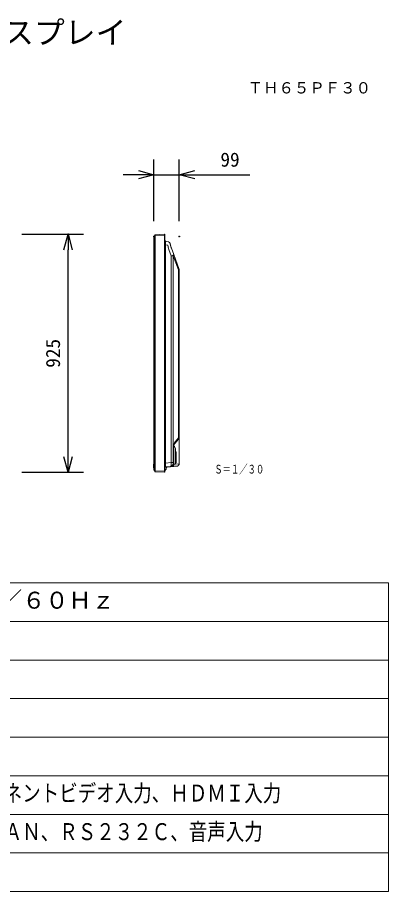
# Model space of a CAD drawing. Units: millimetres, scale not verified. Extents: x -62 to 63, y -56 to 57.
# Drawn here: x 14.4 to 62.5, y -56.5 to 56.8 of the extents above; entities that cross this region are included whole.
import ezdxf
from ezdxf.enums import TextEntityAlignment as Align

# ---------------------------------------------------------------- set-up
doc = ezdxf.new("R2010")
doc.units = ezdxf.units.MM
doc.header["$LTSCALE"] = 0.125
doc.header["$PDMODE"] = 32
doc.header["$PDSIZE"] = 0.0625
for name, color, linetype in [('0-0_0', 7, 'Continuous'), ('0-2_MOJI1', 7, 'Continuous'), ('0-3_TOUROKU', 7, 'Continuous'), ('0-4_Defpoints', 7, 'Continuous'), ('0-6_SUNPO', 7, 'Continuous')]:
    doc.layers.add(name, color=color, linetype=linetype)
doc.layers.add('0-1_WAKU', color=1, linetype='Continuous', lineweight=18)
doc.layers.add('0-5_GAIKEI', color=1, linetype='Continuous', lineweight=18)
doc.styles.add('ＭＳ ゴシック', font='')
doc.styles.get('ＭＳ ゴシック').set_extended_font_data('MS Gothic')

# ---------------------------------------------------------------- blocks, each defined once
blk = doc.blocks.new('_OPEN30')
at = {"layer": '0-0_0'}
blk.add_line((0, 0), (-1, 0), dxfattribs=at)
blk.add_lwpolyline([(-1, 0.26795), (0, 0), (-1, -0.26795)], dxfattribs=at)
blk = doc.blocks.new('D6')
at = {"layer": '0-4_Defpoints'}
for p in [(15.6689, 27.7484), (23.6689, 27.7484), (15.6689, -3.0916)]:
    blk.add_point(p, dxfattribs=at)
at = {"layer": '0-6_SUNPO'}
for p, q in [((17.6689, 27.7484), (25.6689, 27.7484)), ((23.6689, -1.0916), (23.6689, 25.7484)), ((17.6689, -3.0916), (25.6689, -3.0916))]:
    blk.add_line(p, q, dxfattribs=at)
at = {"layer": '0-6_SUNPO', "xscale": 2, "yscale": 2}
for p, rotation in [((23.6689, 27.7484), 90), ((23.6689, -3.0916), 270)]:
    blk.add_blockref('_OPEN30', p, dxfattribs=dict(at, rotation=rotation))
at = {"layer": '0-6_SUNPO', "style": 'ＭＳ ゴシック'}
blk.add_text('925', height=1.833, rotation=90, dxfattribs=at).set_placement((23.1689, 10.4534), align=Align.BOTTOM_LEFT)
blk = doc.blocks.new('D5')
at = {"layer": '0-4_Defpoints'}
for p in [(38.0892, 35.4654), (34.8059, 27.4654), (38.0892, 27.4654)]:
    blk.add_point(p, dxfattribs=at)
at = {"layer": '0-6_SUNPO'}
for p, q in [((34.8059, 29.4654), (34.8059, 37.4654)), ((38.0892, 29.4654), (38.0892, 37.4654)), ((32.8059, 35.4654), (30.8059, 35.4654)), ((34.8059, 35.4654), (38.0892, 35.4654)), ((40.0892, 35.4654), (47.2559, 35.4654))]:
    blk.add_line(p, q, dxfattribs=at)
at = {"layer": '0-6_SUNPO', "xscale": 2, "yscale": 2}
blk.add_blockref('_OPEN30', (34.8059, 35.4654), dxfattribs=at)
at = {"layer": '0-6_SUNPO', "xscale": 2, "yscale": 2, "rotation": 180}
blk.add_blockref('_OPEN30', (38.0892, 35.4654), dxfattribs=at)
at = {"layer": '0-6_SUNPO', "style": 'ＭＳ ゴシック'}
blk.add_text('99', height=1.833, dxfattribs=at).set_placement((43.4226, 35.9654), align=Align.BOTTOM_LEFT)

msp = doc.modelspace()

# ---------------------------------------------------------------- linework, layer by layer
at = {"layer": '0-1_WAKU', "color": 4}
for p, q in [((-62.4873, -16.4969), (62.5127, -16.4969)), ((62.5127, -16.4969), (62.5127, -56.4969)), ((62.5127, -56.4969), (-62.4873, -56.4969))]:
    msp.add_line(p, q, dxfattribs=at)
at = {"layer": '0-1_WAKU'}
for p, q in [((-62.4873, -21.4969), (62.5127, -21.4969)), ((-62.4873, -26.4969), (62.5127, -26.4969)), ((-62.4873, -31.4969), (62.5127, -31.4969)), ((-62.4873, -36.4969), (62.5127, -36.4969)), ((-62.4873, -41.4969), (62.5127, -41.4969)), ((-62.4873, -46.4969), (62.5127, -46.4969)), ((-62.4873, -51.4969), (62.5127, -51.4969))]:
    msp.add_line(p, q, dxfattribs=at)
at = {"layer": '0-5_GAIKEI', "color": 7}
for p, q in [((32.095, 28.2888), (32.095, 28.394)), ((32.1, 28.4115), (32.2146, 28.5986)), ((32.2551, 28.6224), (33.4784, 28.6865)), ((33.5117, 28.6532), (33.5117, 28.5532)), ((33.5117, 28.5532), (33.5117, -2.0201)), ((32.095, -1.7558), (32.095, 28.2888)), ((33.9456, 27.7263), (33.5975, 27.8067)), ((34.3352, 26.9558), (34.1938, 27.4834)), ((34.6631, 26.0661), (34.3494, 26.9112)), ((35.3371, 24.2507), (34.6631, 26.0661)), ((35.3684, 2.3515), (35.3684, 24.0767)), ((35.3684, -1.0479), (35.3684, 2.3515)), ((35.3684, -1.0479), (35.3684, 2.3515)), ((32.095, -1.861), (32.095, -1.7558)), ((32.2146, -2.0655), (32.1, -1.8784)), ((33.4784, -2.1535), (32.2551, -2.0894)), ((33.5117, -2.0201), (33.5117, -2.1201)), ((33.6205, -1.4602), (34.238, -1.4061)), ((34.238, -1.4061), (34.4554, -1.3871)), ((34.4676, -1.3861), (34.6554, -1.3696)), ((34.6554, -1.3696), (35.1249, -1.3285))]:
    msp.add_line(p, q, dxfattribs=at)
at = {"layer": '0-5_GAIKEI'}
for p, q in [((32.2546, 28.4759), (32.2146, 28.4759)), ((32.2546, 28.6224), (32.2551, 28.6224)), ((32.2546, 28.4759), (32.2546, -1.9429)), ((33.4784, 28.5532), (33.4784, -2.0201)), ((33.5117, 28.5532), (33.4784, 28.5532)), ((32.1, 28.2888), (32.095, 28.2888)), ((33.5117, 27.3299), (33.5863, 27.3299)), ((33.5863, -0.974), (33.5863, 27.3299)), ((33.5863, 27.3299), (33.8818, 27.2617)), ((33.8818, 27.2617), (33.9984, 26.8264)), ((34.3352, 26.9558), (34.2127, 27.4129)), ((34.3406, 25.8921), (34.5989, 25.8921)), ((34.5989, -0.908), (34.5989, 25.8921)), ((35.3684, 23.7474), (35.3684, 23.034)), ((35.3684, 23.027), (35.3684, 23.034)), ((35.3684, 19.4344), (35.3684, 23.027)), ((35.3684, 19.4344), (35.3684, 22.7856)), ((35.3684, 19.4344), (35.3684, 22.432)), ((35.3684, 19.4344), (35.3684, 22.432)), ((35.3684, 19.4344), (35.3684, 22.432)), ((35.3684, 19.4344), (35.3684, 19.0808)), ((35.3684, 6.4844), (35.3684, 6.0344)), ((35.3684, 3.4142), (35.3684, 6.2981)), ((35.3684, 2.3515), (35.3684, 6.0344)), ((35.3684, 4.1434), (35.3684, 4.6101)), ((35.3684, 2.3515), (35.3684, 4.1434)), ((35.3684, 3.1624), (35.3684, 3.4142)), ((35.2729, 2.2908), (34.8344, 1.7682)), ((35.3684, 2.3515), (35.2729, 2.2908)), ((34.6238, 1.1897), (34.6684, 1.1897)), ((34.8, 1.1015), (34.7367, 1.1649)), ((34.8243, 1.6182), (35.2629, 2.1408)), ((35.3138, 2.2015), (35.2629, 2.1408)), ((34.8684, 0.9365), (34.8684, 0.6557)), ((34.8684, -1.0916), (34.8684, 0.6557)), ((34.8684, 0.5499), (34.8711, 0.5498)), ((34.937, 0.5054), (34.8711, 0.5498)), ((34.9517, 0.4777), (34.9517, -0.9159)), ((32.0284, -1.1217), (32.095, -1.1217)), ((32.0284, -1.1217), (32.0284, -1.2266)), ((33.5863, -0.974), (33.5117, -0.974)), ((34.3406, -0.908), (33.5863, -0.974)), ((34.3406, -0.908), (34.5989, -0.908)), ((34.6684, -0.9059), (34.6684, -1.1547)), ((34.8138, -1.093), (34.7979, -1.0944)), ((34.8684, -1.0916), (34.8138, -1.093)), ((34.919, -0.9493), (34.8684, -0.9501)), ((35.3371, -1.0486), (34.8684, -1.0896)), ((35.3684, -1.0479), (35.3371, -1.0486)), ((35.3684, -1.0629), (35.3684, -1.0479)), ((32.0284, -1.3478), (32.0284, -1.2266)), ((32.095, -1.2266), (32.0284, -1.2266)), ((32.0284, -1.3478), (32.095, -1.3478)), ((32.0284, -1.3478), (32.0284, -1.4189)), ((32.0284, -1.5135), (32.095, -1.5135)), ((32.0284, -1.5135), (32.095, -1.5135)), ((32.0284, -1.5135), (32.0284, -1.5135)), ((32.0284, -1.5655), (32.0284, -1.5656)), ((32.0284, -1.5658), (32.0284, -1.5656)), ((32.095, -1.5658), (32.0284, -1.5658)), ((32.095, -1.7558), (32.1, -1.7558)), ((32.1, -1.7558), (32.2146, -1.9429)), ((32.2146, -1.9429), (32.2546, -1.9429)), ((32.2551, -2.0894), (32.2546, -2.0893)), ((32.2551, -1.956), (33.4784, -2.0201)), ((33.4784, -2.0201), (33.4784, -2.1535)), ((33.4784, -2.0201), (33.5117, -2.0201)), ((33.5334, -1.9686), (33.5355, -1.9282)), ((33.655, -1.7759), (33.6599, -1.6368)), ((33.8119, -1.4766), (35.1137, -1.3627)), ((35.0731, -1.3662), (33.8119, -1.4766)), ((34.4646, -1.3863), (34.4554, -1.3871)), ((34.4646, -1.3863), (34.4676, -1.3861)), ((34.4999, -1.3832), (34.4995, -1.3833)), ((34.6905, -1.1508), (34.6684, -1.1547)), ((35.1133, -1.3296), (35.1124, -1.347)), ((35.1789, -1.3426), (35.1802, -1.3177))]:
    msp.add_line(p, q, dxfattribs=at)
for points in [[(32.2146, -1.9429), (32.2146, 28.4759), (32.1, 28.2888)], [(33.4784, 28.6865), (33.4784, 28.5532), (32.2551, 28.4891)], [(34.0268, 26.7372), (34.3406, 25.8921), (34.3406, -0.908)], [(34.5989, 25.8921), (35.2729, 24.0767), (35.2729, 2.2908)], [(34.6238, 1.1897), (34.6238, -0.9059), (34.5989, -0.908)], [(34.6238, -0.9059), (34.6684, -0.9059), (34.6684, 1.1897)], [(32.0284, -1.5135), (32.0284, -1.4189), (32.095, -1.4189)], [(32.095, -1.5655), (32.0284, -1.5655), (32.0284, -1.5135)], [(34.4646, -1.3863), (34.4654, -1.3862), (34.4995, -1.3833)], [(35.1124, -1.347), (35.1137, -1.3627), (35.1637, -1.3583)]]:
    msp.add_lwpolyline(points, dxfattribs=at)
at = {"layer": '0-5_GAIKEI', "color": 7}
for centre, radius, start, end in [((32.1284, 28.394), 0.0333, 148.5, 180), ((33.4784, 28.6532), 0.0333, 0, 90), ((33.635, 27.9691), 0.1667, 222.26858, 257), ((34.8181, 27.0852), 0.5, 195, 200.36769), ((34.8684, 24.0767), 0.5, 0, 20.36769), ((35.1017, -1.0629), 0.2667, 275, 358.51405), ((35.1017, -1.0629), 0.2667, 355.28602, 0), ((32.1284, -1.861), 0.0333, 180, 211.5), ((33.4784, -2.1201), 0.0333, 270, 0), ((33.635, -1.6262), 0.1667, 95, 137.73142)]:
    msp.add_arc(centre, radius, start, end, dxfattribs=at)
at = {"layer": '0-5_GAIKEI'}
for centre, radius, start, end in [((32.4408, 28.4755), 0.1862, 175.81391, 179.86216), ((34.9643, 27.0852), 1, 195, 200.36769), ((35.135, 2.3515), 0.2333, 320, 0), ((35.5238, 1.1897), 0.9, 140, 180), ((35.335, 1.1897), 0.6667, 140, 180), ((34.9017, 1.3298), 0.2333, 192.87056, 225), ((34.635, 0.9365), 0.2333, 0, 45), ((34.9184, 0.4777), 0.0333, 0, 56), ((34.9184, -0.9159), 0.0333, 271, 0), ((32.4408, -1.9424), 0.1862, 180.13777, 184.18616), ((33.5001, -1.9668), 0.0333, 290.8011, 316.55509), ((33.5001, -1.9668), 0.0333, 316.55509, 357), ((33.6353, -1.9335), 0.1, 106.35327, 156.37676), ((33.5884, -1.7735), 0.0667, 286.35327, 358), ((33.8265, -1.6426), 0.1667, 136.64458, 178), ((33.8265, -1.6426), 0.1667, 95, 136.64458), ((34.435, -1.1547), 0.2333, 275, 0), ((35.1622, -1.3417), 0.0167, 275, 347.3538)]:
    msp.add_arc(centre, radius, start, end, dxfattribs=at)
at = {"layer": '0-5_GAIKEI', "color": 7}
for centre, major_axis, ratio, start_param, end_param in [((32.2578, 28.5725), (0.0026, -0.0499), 0.997472, 3.14159265, 4.16317391), ((33.9195, 27.2192), (0.023, 0.5076), 0.18433, 6.02885239, 6.24934036), ((33.8718, 27.3971), (-0.322, -0.0863), 0.969719, 3.14159265, 4.17343673), ((32.2578, -2.0394), (-0.0026, -0.0499), 0.997472, 5.26160405, 6.28318531)]:
    msp.add_ellipse(centre, major_axis=major_axis, ratio=ratio, start_param=start_param, end_param=end_param, dxfattribs=at)
at = {"layer": '0-5_GAIKEI'}
for centre, major_axis, ratio, start_param, end_param in [((32.2578, 28.4891), (-0.0499, 0.0035), 0.003719, 0.49698731, 1.51856857), ((33.635, 27.2849), (-0.0387, 0.5219), 0.086866, 6.25622955, 7.76120904), ((34.1944, 25.8921), (-0.4687, -0.174), 0.10581, 1.84844191, 3.14159265), ((34.1944, 25.8921), (0.4687, 0.174), 0.432028, 5.57329897, 6.28318531), ((33.635, -0.957), (0.0151, 0.5032), 0.095802, 1.60756089, 3.15287259), ((34.1944, -0.908), (-0.0436, 0.4981), 0.291354, 3.14159265, 4.68690435), ((34.1944, -0.908), (-0.0436, 0.4981), 0.807949, 3.14159265, 4.64181995), ((34.435, -0.887), (-0.0165, 0.5004), 0.376089, 3.16203793, 4.66226522), ((34.8065, -1.5955), (0.0252, 0.5018), 0.697953, 0.09626097, 0.31204545), ((32.2578, -1.956), (0.0499, 0.0035), 0.003719, 1.62302408, 2.64460534)]:
    msp.add_ellipse(centre, major_axis=major_axis, ratio=ratio, start_param=start_param, end_param=end_param, dxfattribs=at)

# ---------------------------------------------------------------- block references
at = {"layer": '0-6_SUNPO'}
for name in ['D5', 'D6']:
    msp.add_blockref(name, (-2.7109, 0.9381), dxfattribs=at)

# ---------------------------------------------------------------- texts
at = {"layer": '0-2_MOJI1', "style": 'ＭＳ ゴシック'}
for s, height, p in [('ハイビジョンプラズマディスプレイ', 2.933, (-35.4873, 52.5031)), ('ＡＣ１００Ｖ\u3000５０Ｈｚ／６０Ｈｚ', 2.199, (-20.9873, -20.4969))]:
    msp.add_text(s, height=height, dxfattribs=at).set_placement(p, align=Align.BOTTOM_LEFT)
at = {"layer": '0-2_MOJI1', "style": 'ＭＳ ゴシック', "width": 0.8}
for s, p in [('ビデオ入力、ＲＧＢ／コンポーネントビデオ入力、ＨＤＭＩ入力', (-20.9873, -45.4969)), ('ＤＶＩ－Ｄ入力、ＰＣ入力、ＬＡＮ、ＲＳ２３２Ｃ、音声入力', (-20.9873, -50.4969))]:
    msp.add_text(s, height=2.199, dxfattribs=at).set_placement(p, align=Align.BOTTOM_LEFT)
at = {"layer": '0-3_TOUROKU', "style": 'ＭＳ ゴシック'}
msp.add_text('ＴＨ６５ＰＦ３０', height=1.466, dxfattribs=at).set_placement((44.246, 46.5031), align=Align.BOTTOM_LEFT)
at = {"layer": '0-3_TOUROKU', "style": 'ＭＳ ゴシック', "width": 0.7}
msp.add_text('Ｓ＝１／３０', height=1.1, dxfattribs=at).set_placement((39.9231, -2.6498), align=Align.BOTTOM_LEFT)

doc.saveas('drawing.dxf')
